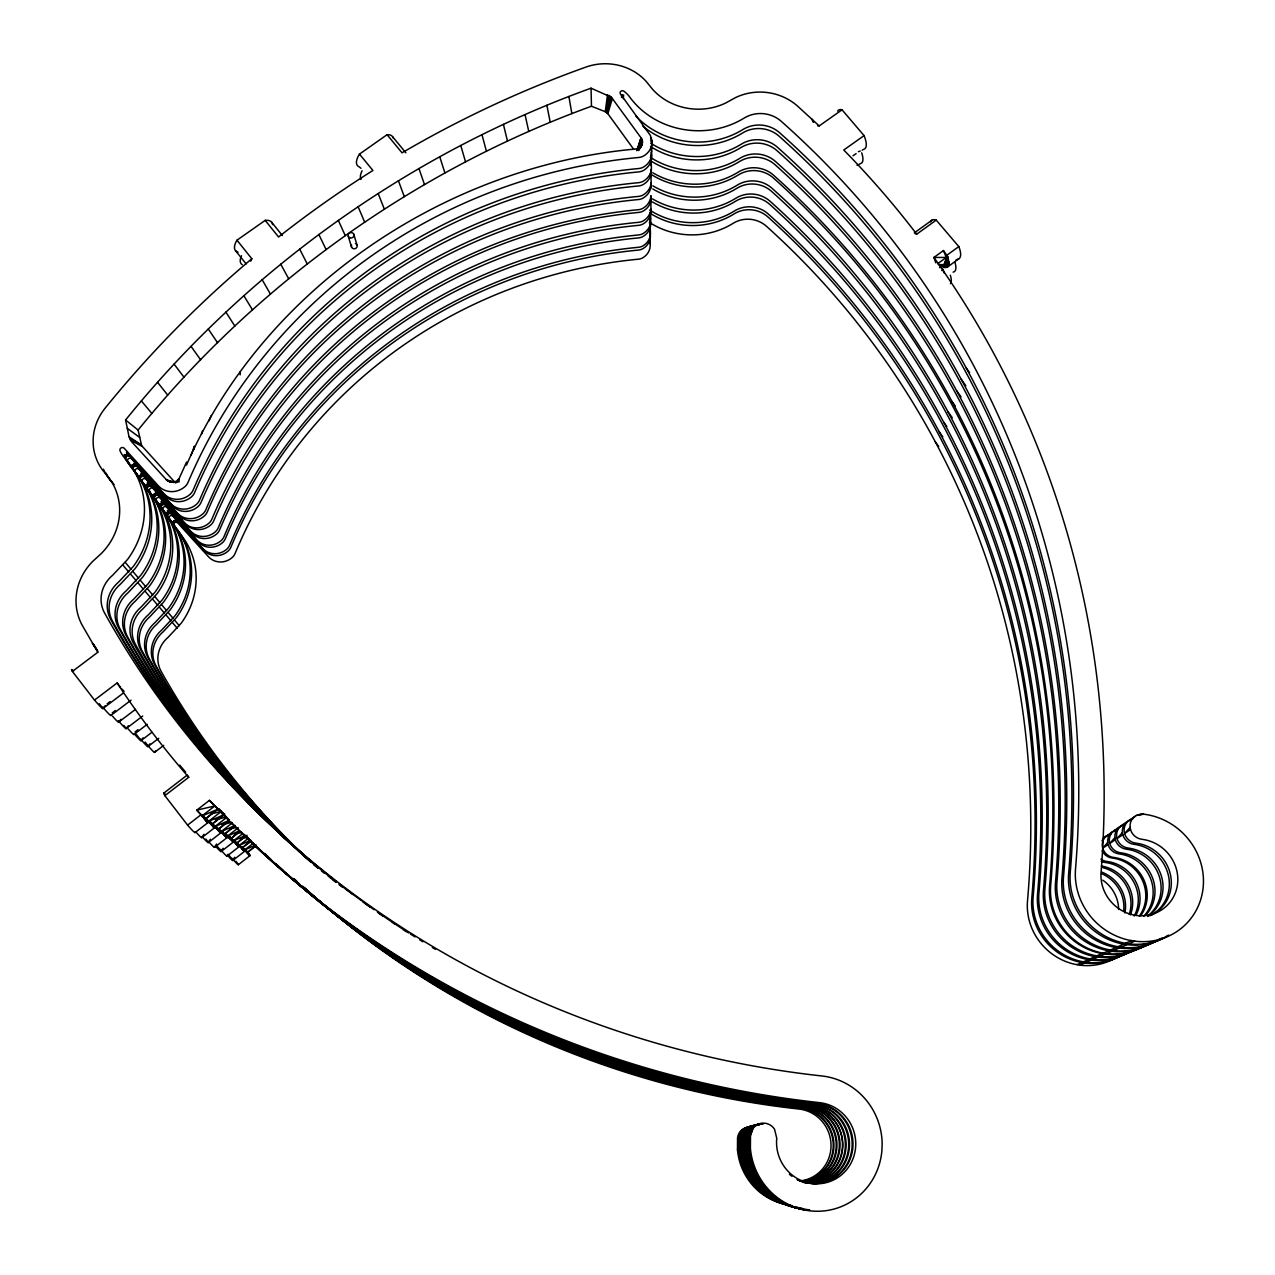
<?xml version="1.0" encoding="UTF-8"?>
<svg xmlns="http://www.w3.org/2000/svg" width="1275" height="1275" viewBox="0 0 1275 1275"><rect width="100%" height="100%" fill="white"/><g stroke="black" fill="none" stroke-linecap="round" stroke-linejoin="round"><path stroke-width="1.5" d="M650.887 188.142L650.983 182.978A16.989 15.667 0.8 0 1 643.461 197.88A11.332 10.455 0.9 0 1 638.424 199.537A524.838 513.012 8.3 0 0 207.315 511.833A11.921 11.156 -22.7 0 1 204.032 516.279A17.866 16.718 -22.7 0 1 178.962 515.339L146.147 479.225A2.375 2.215 -23.2 0 0 142.162 481.711A29.676 27.652 -22.2 0 0 143.406 484.133M133.301 469.359A1.849 1.195 84.3 0 1 133.126 468.77A2.088 1.339 84.3 0 1 133.078 468.132L134.321 466.012L137.19 466.65L170.754 503.561A18.201 17.005 -22.5 0 0 196.27 504.517A12.128 11.348 -22.5 0 0 199.617 499.991A534.576 522.049 8.1 0 1 638.536 182.676A11.523 10.614 0.9 0 0 643.668 181.002A17.276 15.906 0.8 0 0 651.334 165.877L651.015 152.474M336.106 881.487A890.157 820.16 11 0 1 110.718 619.411A31.365 29.405 -28.1 0 1 118.559 582.133L133.301 566.482A87.162 80.739 -26.6 0 0 130.496 466.044L125.874 458.984A1.881 1.211 84.4 0 1 125.699 458.394A2.12 1.355 84.4 0 1 125.651 457.741L126.91 455.589L129.827 456.243L163.853 493.664A18.472 17.228 -22.3 0 0 189.752 494.636A12.32 11.507 -22.4 0 0 193.147 490.046A542.752 529.603 8 0 1 638.648 168.539A11.698 10.758 0.9 0 0 643.859 166.85A17.531 16.113 0.8 0 0 651.621 151.534L651.844 140.298L650.33 135.373L620.479 94.031A2.343 2.136 0.4 0 1 623.921 91.194A29.437 26.918 -0.2 0 1 629.738 97.059A81.839 74.317 2.9 0 0 744.17 118.065A29.516 27.062 5.4 0 1 781.224 121.3A987.121 931.101 -37.7 0 1 1075.526 868.976A65.742 62.252 44.2 0 0 1128.439 940.042L1134.734 941.141A65.742 62.252 44.2 0 0 1203.313 885.583A65.742 62.252 44.2 0 0 1143.579 814.167L1137.125 815.092L1129.267 820.239A12.893 12.208 41.5 0 0 1135.866 843.142A38.967 36.927 44.4 0 1 1170.402 874.491A38.967 36.927 44.4 0 1 1151.851 914.892M310.207 861.374A807.92 751.947 11.4 0 1 161.112 671.303A28.321 26.759 -29.4 0 1 168.013 637.404L181.257 623.156A78.779 73.631 -27.7 0 0 178.229 531.643L174.006 525.204A1.689 1.116 83.3 0 1 173.846 524.663A1.912 1.243 83.3 0 1 173.798 524.073L175.169 522.049L177.576 522.702L208.542 556.808A16.703 15.73 -23.4 0 0 232.002 557.701A11.14 10.487 -23.4 0 0 235.062 553.509A490.317 480.85 8.9 0 1 638.329 259.207A10.63 9.881 0.9 0 0 643.062 257.646A15.922 14.79 0.8 0 0 650.123 243.573L649.82 232.002M170.404 520.997L167.2 516.232L172.045 523.021L167.774 516.487A1.721 1.132 83.4 0 1 167.615 515.945A1.944 1.259 83.5 0 1 167.567 515.355L168.73 513.379L171.392 513.968L202.773 548.505A16.942 15.922 -23.2 0 0 226.536 549.398A11.3 10.63 -23.3 0 0 229.643 545.158A497.154 487.225 8.8 0 1 638.424 247.286A10.758 9.993 0.9 0 0 643.222 245.708A16.129 14.965 0.8 0 0 650.362 231.46L650.059 219.619L649.533 223.268M163.997 512.056L160.682 507.131L165.67 514.112L161.351 507.498A1.737 1.132 83.6 0 1 161.176 506.94A1.976 1.275 83.6 0 1 161.128 506.35L162.308 504.342L165.017 504.932L196.796 539.931A17.181 16.129 -23.1 0 0 220.894 540.839A11.459 10.758 -23.1 0 0 224.049 536.536A504.215 493.807 8.6 0 1 638.52 234.967A10.901 10.104 0.9 0 0 643.381 233.373A16.352 15.141 0.8 0 0 650.633 218.965L650.824 209.18A16.527 15.284 0.8 0 1 643.508 223.715A11.013 10.2 0.9 0 1 638.6 225.34A509.745 498.955 8.5 0 0 219.667 529.794A11.587 10.869 -23 0 1 216.479 534.129A17.356 16.288 -23 0 1 192.127 533.221L160.188 498.047A2.311 2.152 -23.5 0 0 156.299 500.453A28.847 26.934 -22.4 0 0 157.526 502.828M186.485 465.136C263.399 288.214 445.517 165.798 636.687 148.92C641.755 148.553 644.242 141.764 641.118 137.923L611.394 97.235L591.058 88.182C409.498 153.622 246.824 269.87 125.587 419.985L129.03 436.735L131.5 441.596L167.025 480.436L170.707 482.062L175.982 482.205M194.214 449.342L194.326 446.218L191.011 455.398M240.146 374.882L240.29 371.742M743.277 1143.022L744.058 1134.208L745.939 1130.272A12.734 12.383 78.1 0 1 755.103 1125.172M140.298 478.221L141.525 476.133L144.362 476.754L177.448 513.172A17.93 16.782 -22.6 0 0 202.597 514.112A11.953 11.188 -22.7 0 0 205.897 509.649A526.639 514.686 8.2 0 1 638.44 196.414A11.363 10.487 0.9 0 0 643.492 194.756A17.037 15.714 0.8 0 0 651.047 179.823L651.27 169.208A17.228 15.858 0.8 0 1 643.636 184.285A11.491 10.582 0.9 0 1 638.52 185.959A532.679 520.28 8.1 0 0 201.115 502.302A12.097 11.316 -22.6 0 1 197.784 506.812A18.137 16.942 -22.5 0 1 172.348 505.856L139.087 469.248A2.422 2.247 -23.1 0 0 135.038 471.766A30.122 28.018 -22 0 0 139.581 478.699L143.278 484.165L140.521 479.416A1.817 1.179 84.1 0 1 140.298 478.284M147.278 487.958L148.49 485.902L151.263 486.524L183.919 522.447A17.675 16.559 -22.8 0 0 208.718 523.387A11.794 11.045 -22.8 0 0 211.953 518.973A518.989 507.578 8.3 0 1 638.345 209.706A11.204 10.359 0.9 0 0 643.333 208.064A16.798 15.523 0.8 0 0 650.872 195.744M621.515 97.442L621.738 94.748M621.881 97.314L622.12 94.653M623.3 98.669L623.634 94.924M1135.228 816.128A13.053 12.336 41.3 0 0 1130.08 827.395L1130.511 829.579A13.053 12.336 41.3 0 0 1141.906 839.301A39.445 37.358 44.2 0 1 1177.733 882.173A39.445 37.358 44.2 0 1 1136.519 915.466A39.445 37.358 44.2 0 1 1101.058 872.275A1013.689 956.218 -37.9 0 0 933.906 257.454L943.436 250.553L947.723 256.626L948.616 265.423M633.771 149.398L607.856 113.682L605.274 111.706L607.506 94.685M650.824 141.334L651.302 137.78M606.119 112.104L608.924 95.354M154.578 496.453L154.498 497.075A1.992 1.291 83.8 0 0 154.562 497.696A1.769 1.147 83.8 0 0 154.721 498.254L157.415 502.86L153.972 497.776A29.261 27.285 -22.3 0 1 149.542 491.018A2.343 2.183 -23.4 0 1 153.478 488.564L185.847 524.2A17.611 16.511 -22.8 0 0 210.566 525.125A11.746 11.013 -22.8 0 0 213.786 520.742A517.172 505.856 8.4 0 1 638.695 212.415A11.172 10.328 0.9 0 0 643.668 210.789A16.75 15.475 0.8 0 0 651.095 196.079L650.887 206.12A16.575 15.332 0.8 0 1 643.54 220.702A11.061 10.232 0.9 0 1 638.616 222.312A511.482 500.565 8.5 0 0 218.296 527.675A11.618 10.901 -23 0 1 215.093 532.026A17.42 16.336 -22.9 0 1 190.66 531.117L158.61 495.832C156.729 492.819 153.893 498.111 153.781 494.732L154.642 496.23L153.956 494.557M606.741 112.503L610.231 96.215M607.267 112.981L611.394 97.235M749.7 1126.861A12.176 11.842 78.7 0 0 740.934 1131.738L738.735 1137.587L738.639 1149.556A61.057 59.144 74.6 0 0 786.117 1204.572M753.525 1126.383A12.367 12.017 78.5 0 0 742.544 1131.26L740.313 1137.204L740.217 1149.333A61.949 60.005 74.4 0 0 788.412 1205.178M755.358 1125.809A12.543 12.192 78.3 0 0 744.217 1130.766L741.954 1136.806L741.859 1149.126A62.889 60.913 74.2 0 0 790.803 1205.799M744.839 1132.152L743.644 1136.392L745.939 1130.272M758.784 1125.108A12.941 12.575 77.9 0 0 747.293 1130.224L744.951 1136.439L744.871 1149.142A64.85 62.794 73.8 0 0 801.513 1208.636M758.545 1124.438A13.148 12.766 77.7 0 0 749.11 1129.698L746.736 1136.009L746.656 1148.902A65.87 63.766 73.5 0 0 802.628 1209.13M762.848 1123.881A13.356 12.973 77.5 0 0 750.991 1129.14L748.584 1135.563L748.505 1148.663A66.922 64.786 73.3 0 0 806.979 1210.071M204.128 816.765L208.096 822.503L196.748 810.183L209.451 800.349A924.263 850.728 11 0 0 819.634 1102.652A40.8 39.493 73 0 1 855.589 1147.628A40.8 39.493 73 0 1 812.287 1183.535A40.8 39.493 73 0 1 776.746 1138.224L774.547 1129.22A13.563 13.18 77.3 0 0 752.935 1128.582L750.497 1135.101L750.401 1148.408A68.005 65.822 73 0 0 816.383 1211.25A68.005 65.822 73 0 0 881.918 1150.385L882.157 1143.723A68.005 65.822 73 0 0 821.945 1075.973A900.166 828.352 11 0 1 104.598 613.02A31.732 29.723 -28 0 1 112.567 575.328L127.5 559.518A88.182 81.6 -26.4 0 0 129.014 463.176L124.711 457.996A31.03 28.783 -21.7 0 1 120.041 450.856A2.486 2.311 -22.8 0 1 124.233 448.274L158.435 485.902A18.679 17.42 -22.2 0 0 184.652 486.891A12.463 11.618 -22.2 0 0 188.078 482.253A549.174 535.532 7.9 0 1 638.727 157.478A11.826 10.853 0.9 0 0 643.987 155.757A17.723 16.272 0.8 0 0 651.844 140.298M637.548 150.195L641.118 137.923L636.655 150.673M607.856 113.682L612.367 98.398M637.484 149.892L641.118 137.923L637.516 149.223M201.466 434.201L202.55 430.695M939.611 267.702L943.803 264.658L947.723 256.626L946.305 257.454L943.978 267.368L947.261 267.192L958.912 258.745M947.819 266.746L948.951 262.379L946.576 267.479L948.839 261.088L945.795 267.607M637.835 150.02L641.771 138.991M749.827 1131.116L748.584 1135.563L750.991 1129.14M751.756 1130.59L750.497 1135.101L752.935 1128.582M739.867 1133.539L738.735 1137.587L740.934 1131.738M741.476 1133.092L740.313 1137.204L742.544 1131.26M743.134 1132.63L741.954 1136.806L744.217 1130.766M746.162 1132.136L744.951 1136.439L747.293 1130.224M747.963 1131.642L746.736 1136.009L749.11 1129.698M209.036 420.846L211.283 415.491M637.946 150.307L642.217 140.138M186.596 462.012L178.962 478.89L176.157 481.344L172.077 482.205M948.218 258.188L943.978 267.368L941.763 265.551M944.934 267.575L948.584 259.686M947.261 267.192L948.951 263.543M250.713 261.152L251.828 258.761L236.975 240.194L265.184 220.368A21.978 9.531 -38.2 0 1 272.595 224.607M638.217 150.179L642.472 141.35M638.233 150.53L642.504 142.577M642.329 143.788L638.456 150.402L640.56 147.039M640.13 147.868L641.931 144.952M639.413 149.111L641.341 146.051M234.727 857.262L232.719 860.051A21.484 1.211 51.5 0 1 227.858 855.732M223.125 848.289L221.037 851.142A22.121 1.291 51.5 0 1 215.921 846.616M216.622 844.05L214.503 846.935A22.456 1.323 51.5 0 1 209.243 842.297M105.299 705.665L102.908 708.39A23.38 1.387 51.2 0 1 94.509 700.087L72.388 671.415L97.793 652.274L97.442 650.123M210.407 839.253L208.239 842.169A22.807 1.371 51.5 0 1 202.852 837.42M203.968 834.28L201.769 837.229A23.157 1.418 51.5 0 1 196.222 832.368M149.988 743.835L147.868 746.385A21.324 1.163 51.3 0 1 140.648 739.181M143.135 737.842L140.983 740.424A21.643 1.195 51.3 0 1 135.262 735.022M128.393 725.794L126.145 728.423A22.312 1.259 51.3 0 1 118.368 720.71M120.95 719.307L118.655 721.969A22.647 1.307 51.3 0 1 112.471 716.136M310.765 861.741A827.124 767.996 11.3 0 1 149.478 659.111A29.038 27.381 -29.1 0 1 156.586 624.415L170.181 609.848A80.723 75.305 -27.4 0 0 171.169 521.013M302.844 854.425A818.662 760.936 11.3 0 1 154.594 664.482A28.719 27.11 -29.2 0 1 161.622 630.137L175.073 615.713A79.863 74.572 -27.5 0 0 173.065 524.168M306.733 858.091A816.143 758.832 11.3 0 1 156.124 666.092A28.624 27.03 -29.3 0 1 163.12 631.842L176.524 617.451A79.608 74.348 -27.5 0 0 177.416 529.762M303.227 854.68A841.181 779.694 11.2 0 1 140.935 650.17A29.548 27.843 -28.9 0 1 148.219 614.901L162.068 600.079A82.158 76.516 -27.2 0 0 160.156 506.127M301.665 853.278A838.456 777.431 11.2 0 1 142.593 651.908A29.453 27.747 -28.9 0 1 149.844 616.749L163.646 601.975A81.871 76.277 -27.2 0 0 164.698 511.976M308.215 859.382A829.77 770.212 11.3 0 1 147.868 657.422A29.134 27.476 -29.1 0 1 155.008 622.63L168.651 608A80.994 75.528 -27.3 0 0 166.706 515.275M228.066 854.282L226.966 855.653A21.802 1.243 51.5 0 1 220.352 849.373M302.749 854.712A864.96 799.425 11.1 0 1 126.082 635.476A30.425 28.608 -28.5 0 1 133.636 599.234L147.916 584.014A84.58 78.572 -26.9 0 0 145.015 486.301M294.095 846.935A862.139 797.098 11.1 0 1 127.787 637.277A30.329 28.512 -28.6 0 1 135.309 601.147L149.542 585.974A84.293 78.333 -26.9 0 0 150.769 493.537L147.677 489.807L149.318 492.517M293.824 846.743A852.959 789.512 11.2 0 1 133.381 643.126A29.978 28.209 -28.7 0 1 140.792 607.378L154.865 592.349A83.353 77.536 -27 0 0 151.932 495.927M310.558 861.135A850.122 787.105 11.2 0 1 135.517 644.481A29.883 28.13 -28.7 0 1 142.896 608.844L156.905 593.879A83.066 77.297 -27.1 0 0 158.036 502.685L153.972 497.776M331.054 877.662A887.097 817.642 11 0 1 112.582 621.355A31.253 29.309 -28.2 0 1 120.392 584.221L135.07 568.618A86.843 80.484 -26.6 0 0 136.505 473.615L132.249 468.499A30.568 28.401 -21.9 0 1 127.643 461.47A2.454 2.279 -22.9 0 1 131.771 458.92L165.495 496.023A18.408 17.181 -22.4 0 0 191.314 496.995A12.272 11.459 -22.4 0 0 194.692 492.421A540.791 527.802 8 0 1 638.616 171.918A11.65 10.726 0.9 0 0 643.811 170.228A17.468 16.065 0.8 0 0 651.557 154.96M310.749 861.342A877.375 809.657 11.1 0 1 118.511 627.571A30.887 29.006 -28.3 0 1 126.209 590.819L140.712 575.376A85.855 79.64 -26.7 0 0 137.859 476.324L136.505 473.615M303.227 854.903A874.411 807.218 11.1 0 1 120.312 629.452A30.775 28.911 -28.4 0 1 127.978 592.827L142.433 577.447A85.552 79.385 -26.8 0 0 143.756 483.751L139.581 478.699M175.472 482.89L141.637 445.613L138.098 430.042C256.371 283.879 414.71 170.499 591.457 106.239L605.274 111.706M232.831 860.466L244.577 851.302L243.19 848.783M1107.688 842.504L1102.7 848.21L1108.102 844.592L1107.688 842.504A12.447 11.81 42 0 1 1112.645 831.714L1116.438 830.073M1114.908 837.627L1109.76 843.476L1115.322 839.763L1114.908 837.627A12.638 11.985 41.8 0 1 1119.912 826.694L1123.514 824.463M1122.367 832.591L1117.059 838.583L1122.797 834.742L1122.367 832.591A12.846 12.16 41.6 0 1 1127.451 821.483L1131.355 819.793M1130.08 827.395L1124.598 833.547L1130.511 829.579M155.646 750.911L154.546 752.154A21.022 1.132 51.4 0 1 147.486 745.094L145.111 742.05M227.062 856.067L239.062 846.712L236.417 842.759M221.133 851.557L233.309 842.058L229.452 836.575M250.601 840.576L242.186 847.971L236.863 842.855M242.409 847.381L247.605 852.385L254.522 846.297M236.576 833.659L230.791 838.727L225.213 833.372M245.119 835.922L236.576 843.413L229.946 836.83L238.122 846.138M212.431 823.793L218.312 829.387L228.751 820.271M218.678 828.862L224.416 834.328L233.229 826.63M202.868 815.171L205.482 818.98L218.423 808.956L214.885 805.928L196.748 810.183L205.482 818.98L213.69 811.84M205.96 818.534L212.001 824.272L218.726 818.391M221.42 816.048L224.129 813.705M253.438 843.11L244.657 849.979L249.98 855.668L247.43 851.732M245.947 850.011L247.605 852.385L256.323 845.564M208.319 842.584L220.878 832.814L218.2 828.75M238.298 827.762L227.572 836.097L233.309 842.058M214.582 847.349L226.95 837.707L221.85 830.631L226.026 835.986L221.085 831.635L231.986 823.172M239.907 831.619L230.791 838.727L232.369 840.337L227.572 836.097L239.541 830.774M242.505 833.818L233.437 840.863L238.521 845.628M247.047 835.253L236.576 843.413L238.106 844.99L233.437 840.863L245.183 835.587M248.067 838.552L239.142 845.5L243.748 850.696M251.032 841.07L242.186 847.971L243.684 849.517L239.142 845.5L250.681 840.257M238.393 864.705L249.98 855.668L247.35 853.262M195.139 832.559L208.096 822.503L204.845 819.682M210.263 821.753L212.001 824.272L224.735 814.39L208.463 821.403L214.487 827.794L213.164 825.212M226.137 817.897L214.885 826.614L220.878 832.814L217.802 830.153M201.833 837.643L214.582 827.73L211.427 825.005M216.591 826.901L218.312 829.387L229.277 820.877M224.416 834.328L235.222 825.929M165.272 794.182A23.524 1.45 51.4 0 0 164.873 795.664L187.6 825.116L200.605 815.044M163.694 793.209L187.25 775.057L188.716 777.288L164.873 795.664M140.951 740.679L151.996 732.232M147.868 746.64L158.737 738.305M154.53 752.409L163.726 745.365M126.098 728.663L142.704 716.008M135.07 731.93L138.051 729.651M133.843 734.543L147.231 724.327M112.248 712.884L115.372 710.51M110.829 715.498L131.086 700.134M118.607 722.192L135.469 709.362M94.509 700.087L117.125 682.97L120.567 687.384M107.18 703.816L110.144 701.569M102.829 708.597L123.404 693.01M947.15 255.032L958.816 246.585L936.217 220.113A21.978 7.985 55.1 0 0 930.622 221.946M937.858 263.59L946.305 257.454L943.436 250.553M915.179 233.692L916.709 234.17L936.217 220.113M914.318 232.879L932.105 220.065M837.627 111.116A21.85 7.73 56.6 0 1 842.042 109.809L864.067 135.612L843.763 150.004A1013.689 956.218 -37.9 0 1 916.709 234.186M853.039 155.789L856.115 153.59M817.562 125.747L819.203 125.906L842.042 109.809M360.984 168.284L359.215 166.866A21.771 9.323 -40.2 0 1 359.47 154.1L387.074 134.704A21.771 9.323 -40.3 0 1 393.21 138.067M1103.289 837.994L1110.955 833.85M1112.645 831.714L1107.194 835.476A12.32 11.682 42.2 0 0 1113.442 857.39A37.214 35.349 45.1 0 1 1143.675 879.431A37.214 35.349 45.1 0 1 1140.743 915.657M1145.587 915.354A37.788 35.859 44.9 0 0 1152.297 877.312A37.788 35.859 44.9 0 0 1120.661 852.8A12.495 11.857 42 0 1 1114.302 830.567L1119.912 826.694M1127.451 821.483L1121.665 825.483A12.686 12.033 41.7 0 0 1128.152 848.05A38.362 36.385 44.6 0 1 1161.557 876.642A38.362 36.385 44.6 0 1 1147.755 916.422M940.775 266.555L943.803 264.658L938.288 264.61M125.874 456.609L124.344 454.888L125.874 456.609L124.552 454.553L125.986 456.402L125.412 454.808L126.129 456.195L125.603 454.681L126.48 455.844L126.687 454.187L127.388 455.446L126.544 452.306L127.898 455.43L127.516 453.183M941.747 270.571L943.149 269.774L940.137 265.264M1129.267 820.239L1133.188 818.534M1114.302 830.567L1116.135 829.563M862.155 150.163L864.02 149.143A21.85 7.73 56.5 0 0 864.067 135.612M161.574 504.9L161.08 503.498L161.734 504.741L161.272 503.386L162.754 504.215L162.371 502.956L163.901 504.31L162.355 501.218L163.232 504.183L161.782 502.509L162.993 504.183L162.786 502.86M173.751 521.3L174.388 522.511L173.942 521.188L175.392 522.001L175.201 520.726L175.615 521.969L174.468 520.391L175.838 521.969L175.472 519.897M133.556 466.602L133.445 464.897L135.054 465.837L134.401 462.745L135.548 465.869M955.836 260.116L957.796 259.16A21.978 7.985 55.1 0 0 958.816 246.585M255.988 844.783L244.657 849.979L249.087 853.899L247.605 852.385M857.023 165.336L860.737 163.519A21.532 7.522 56.4 0 0 861.693 152.841M1077.104 964.649L1081.965 962.482M1083.463 961.812L1088.467 959.565M1090.045 958.864L1095.193 956.569M1096.819 955.836L1102.126 953.461M1103.401 953.174L1108.868 950.736M1110.541 949.987L1116.183 947.468M1117.952 946.672L1123.769 944.09M1125.586 943.261L1131.578 940.583M649.437 222.408A73.615 67.75 3 0 0 733.125 223.316A26.536 24.623 5.5 0 1 766.434 226.249A878.108 833.977 -39.3 0 1 1027.523 900.676A58.507 55.749 46.1 0 0 1074.299 964.155L1079.893 965.159L1084.802 962.976A59.144 56.323 45.9 0 0 1117.761 957.27M649.676 210.04A74.587 68.531 3 0 0 734.464 210.965A26.887 24.91 5.5 0 1 768.203 213.945A890.699 845.277 -39 0 1 939.372 432.066A890.715 845.277 -39 0 1 1033.132 896.947A59.351 56.498 45.9 0 0 1080.61 961.302L1086.3 962.322L1091.336 960.075A60.005 57.104 45.7 0 0 1129.65 951.421M652.545 198.916A75.576 69.328 2.9 0 0 735.85 198.231A27.237 25.213 5.5 0 1 770.036 201.227A903.752 856.943 -38.8 0 1 1038.934 893.09A60.212 57.279 45.6 0 0 1087.161 958.354L1092.93 959.374L1098.11 957.079A60.897 57.901 45.4 0 0 1135.372 949.333M652.848 185.831A76.596 70.157 2.9 0 0 737.269 185.13A27.62 25.516 5.5 0 1 771.917 188.19A917.171 868.96 -38.6 0 1 1044.91 889.121A61.104 58.092 45.4 0 0 1093.886 955.326L1099.735 956.362L1105.09 953.987A61.806 58.714 45.2 0 0 1139.499 948.026M652.752 172.763A77.632 71.002 2.9 0 0 738.337 172.061A28.002 25.819 5.5 0 1 773.479 175.153A931.101 881.36 -38.5 0 1 1050.68 885.472A62.029 58.921 45.1 0 0 1100.437 952.648L1106.365 953.7L1111.88 951.262A62.746 59.574 44.9 0 0 1146.815 945.221M650.33 157.351A78.699 71.846 2.9 0 0 739.835 158.323A28.385 26.137 5.4 0 1 775.455 161.463A945.285 893.998 -38.3 0 1 1056.975 881.296A62.969 59.766 44.9 0 0 1107.529 949.445L1113.553 950.512L1119.227 948.01A63.718 60.435 44.7 0 0 1159.868 938.83M650.601 143.119A79.815 72.723 2.9 0 0 741.365 144.123A28.783 26.472 5.4 0 1 777.495 147.294A959.995 907.067 -38.1 0 1 1063.509 876.961A63.941 60.642 44.6 0 0 1114.892 946.13L1121.012 947.213L1126.861 944.632A64.722 61.343 44.4 0 0 1168.123 935.324M635.874 116.073A80.947 73.615 2.9 0 0 742.942 129.508A29.198 26.807 5.4 0 1 779.583 132.712A975.184 920.55 -37.9 0 1 1070.251 872.483A64.961 61.551 44.4 0 0 1122.478 942.719L1128.694 943.819L1134.734 941.141M235.014 825.499L221.085 831.635L226.95 837.707L223.954 835.125L226.95 837.707L225.404 836.591M229.07 820.431L214.885 826.614L219.953 831.077L218.312 829.387M218.423 808.956L201.833 816.032L207.905 821.929M140.664 475.017L142.003 475.989L141.158 472.929M858.378 151.709L860.258 151.024M1121.745 825.69L1123.753 825.021M1107.72 835.189L1109.664 834.551M247.366 843.014L250.968 842.137M234.361 834.153L241.804 832.368M240.051 838.886L247.382 837.117M230.393 828.83L236.05 827.475M215.252 819.713L225.787 817.211M222.025 824.718L231.62 822.423M210.598 813.976L221.308 811.442L223.587 813.402M149.43 485.743L148.123 482.731L149.43 485.743L149.047 483.576M141.812 474.635L142.242 475.957L140.935 474.157L142.481 475.957L142.115 473.774M127.643 454.012L128.632 455.573L126.974 454.107L127.643 455.414L126.99 452.274L128.153 455.446M169.639 513.219L168.778 510.303L170.308 513.347L168.236 511.61L169.639 513.219L169.256 511.132M135.054 464.435L136.027 465.997L133.7 463.973L135.293 465.837L134.927 463.622M1137.125 815.092L1143.579 814.167L1139.197 814.406M750.433 1127.339A12.049 11.714 78.8 0 0 737.54 1137.89L737.46 1149.715L738.639 1149.556M750.098 1126.733A12.224 11.873 78.6 0 0 739.102 1137.507L739.006 1149.508L740.217 1149.333M753.955 1126.255A12.399 12.049 78.4 0 0 740.695 1137.109L740.6 1149.285L741.859 1149.126M755.804 1125.682A12.591 12.24 78.2 0 0 742.353 1136.71L742.257 1149.062L743.548 1148.887A63.846 61.837 74 0 0 761.287 1188.268M743.293 1142.623L743.532 1149.317L744.871 1149.142M759.231 1124.98A12.989 12.607 77.9 0 0 745.365 1136.344L745.285 1149.094L746.656 1148.902M759.023 1124.295A13.196 12.814 77.7 0 0 747.166 1135.898L747.086 1148.855L748.505 1148.663M763.342 1123.721A13.403 13.021 77.4 0 0 749.031 1135.451L748.935 1148.6L750.401 1148.408M174.994 520.774L176.062 521.985M156.873 494.907L155.152 493.17L157.319 495.019L156.251 492.74M946.305 257.454L933.906 257.454L935.818 262.825M173.48 482.125L176.46 482.189M170.707 482.062L176.125 482.173M169.384 481.727L176.237 482.109M173.639 482.46L168.141 481.169L175.982 481.998M168.141 481.169L176.699 482.556M1126.861 944.632L1120.661 943.532A64.722 61.343 44.4 0 1 1068.641 873.55A971.55 917.331 -37.9 0 0 779.089 136.202A29.102 26.727 5.4 0 0 742.56 132.998A80.676 73.408 2.9 0 1 642.903 126.209M1119.227 948.01L1113.123 946.927A63.718 60.435 44.7 0 1 1061.947 877.997A956.489 903.943 -38.1 0 0 777.001 150.673A28.688 26.392 5.4 0 0 740.998 147.518A79.544 72.516 2.9 0 1 650.537 146.513M1111.88 951.262L1105.855 950.21A62.746 59.574 44.9 0 1 1055.509 882.268A941.954 891.034 -38.3 0 0 774.993 164.666A28.289 26.074 5.4 0 0 739.484 161.558A78.46 71.639 2.9 0 1 650.266 160.57M1105.09 953.987L1099.162 952.935A61.806 58.714 45.2 0 1 1049.596 885.997A927.706 878.363 -38.5 0 0 773.399 177.974A27.907 25.755 5.5 0 0 738.368 174.898A77.377 70.794 2.9 0 1 650.377 173.942M1098.11 957.079L1092.277 956.043A60.897 57.901 45.4 0 1 1043.492 890.062A913.968 866.092 -38.7 0 0 771.471 191.298A27.524 25.436 5.5 0 0 736.934 188.254A76.341 69.95 2.9 0 1 652.768 188.955M1091.336 960.075L1085.599 959.071A60.005 57.104 45.7 0 1 1037.547 894.014A900.628 854.17 -38.9 0 0 769.606 204.271A27.157 25.133 5.5 0 0 735.516 201.275A75.337 69.137 2.9 0 1 652.481 201.96M1084.802 962.976L1079.128 961.972A59.144 56.323 45.9 0 1 1031.81 897.823A887.751 842.616 -39.1 0 0 767.789 216.83A26.807 24.847 5.5 0 0 734.161 213.865A74.348 68.356 3 0 1 649.628 212.941M167.025 480.436L173.782 482.396M166.053 479.543L173.894 482.332M241.883 848.831L244.131 851.031M239.062 846.712L236.226 844.257L238.521 846.488M142.306 446.489L130.385 440.13M129.556 438.488L141.254 444.848L129.03 436.735M213.945 827.443L212.925 826.519L214.487 827.794M220.272 832.543L219.268 831.651L220.798 832.862M127.309 428.352L139.676 437.437M125.587 419.985L138.098 430.042M206.375 821.243L208 822.55L205.673 820.542M214.088 826.63L206.008 818.853M216.909 829.196L220.83 832.607M209.498 822.917L214.551 827.523M203.904 818.693L208.064 822.295M242.617 849.596L244.577 851.302M220.368 831.714L210.646 822.056M226.727 837.133L217.499 827.634M215.921 828.113L220.671 832.24M223.077 834.185L226.902 837.5M244.402 850.648L235.747 841.707M245.645 851.397L249.98 855.382M232.767 840.974L225.261 833.691M234.441 842.329L238.999 846.488M241.055 847.939L244.577 851.015M228.576 837.579L233.261 841.851M249.486 854.521L242.011 847.317M819.203 125.906L797.417 105.984A53.152 48.721 5.4 0 0 735.261 97.745L725.953 102.877A58.459 53.088 2.9 0 1 652.704 89.441L646.202 81.457A52.992 48.45 -0.2 0 0 585.99 67.065A1189.432 1136.997 60.6 0 0 402.039 152.825L387.074 134.704M124.058 691.305L122.002 689.106M218.631 808.717L221.308 811.442L208.463 821.403L213.674 825.977L212.001 824.272M209.451 800.349L214.885 805.928L201.833 816.032L207.188 820.733L205.482 818.98M122.958 565.144L128.839 572.061M130.624 574.164L136.313 580.874M138.051 582.93L143.581 589.433M145.222 591.377L150.593 597.704M152.649 599.202L157.861 605.354M159.455 607.235L164.523 613.211M166.069 615.028L170.993 620.845M172.46 622.582L177.241 628.24M125.221 562.323L131.07 569.272M132.855 571.391L138.513 578.133M140.25 580.189L145.748 586.723M147.39 588.668L152.729 595.027M141.382 400.94L151.837 413.419M154.785 596.541L159.965 602.724M161.542 604.605L166.595 610.613M168.125 612.446L173.033 618.279M174.484 620.017L179.249 625.69M392.652 136.792L405.896 152.841M97.793 652.274L82.317 625.435A57.12 53.518 -28 0 1 92.724 561.383L101.347 553.462A62.985 58.283 -26.4 0 0 109.252 478.268L102.43 469.901A55.861 51.813 -21.7 0 1 105.203 408.064A1189.432 1136.997 60.6 0 1 251.828 258.761M359.47 154.1L372.922 170.483A1189.432 1136.997 60.6 0 0 278.572 237.007L265.184 220.368M132.249 468.499L137.859 476.324M112.551 483.002L110.303 480.245A55.016 51.112 -21.9 0 1 106 473.137M271.479 222.009L282.412 235.572M235.524 250.681L246.123 263.909M157.558 382.309L167.71 395.091M167.886 514.128L166.674 512.582L167.694 514.526M174.117 522.862L173.575 521.411M140.632 476.914L139.899 475.495M154.833 495.816L153.558 494.174L154.642 496.23M147.597 486.683L146.29 484.994L147.502 486.891L146.88 485.281L147.597 486.683L147.039 485.153L148.267 486.014L147.167 482.954M161.447 505.091L160.905 503.609M133.413 466.809L132.026 465.008L133.301 467.017L132.839 465.232M97.267 650.393L92.517 643.365L94.685 646.154M145.525 743.357L147.868 746.385M235.923 861.231L238.282 864.291A21.181 1.179 51.5 0 1 231.97 858.266M136.234 734.288L140.983 740.424M229.117 855.398L232.719 860.051M123.818 725.411L126.145 728.423M217.515 846.568L221.037 851.142M205.833 839.03L208.239 842.169M99.275 703.673L102.908 708.39M174.101 364.124L183.967 377.177M173.926 523.26L172.747 521.666L173.878 523.467M133.222 467.24L131.819 465.359L133.158 467.479M140.441 477.344L139.087 475.511L140.377 477.567M161.256 505.506L160.013 503.832L161.192 505.729M92.517 643.365L96.454 648.768M952.027 401.513L955.326 406.103M947.947 411.713L952.282 417.754M943.596 422.025L946.799 426.503M939.372 432.066L942.815 436.879M935.276 441.787L938.687 446.537M966.179 367.901L969.606 372.698M961.318 379.44L965.828 385.751M956.585 390.66L961.047 396.892M191.027 346.354L200.558 359.693M124.711 457.996L128.695 463.861M208.287 329.03L217.515 342.64M150.211 493.823L147.502 489.154A1.785 1.163 83.9 0 1 147.278 488.022M134.576 471.83L136.09 474.157M225.914 312.136L234.823 326.017M243.86 295.704L252.45 309.825M813.673 121.906L812.016 119.181L813.227 122.177M262.156 279.719L270.412 294.079M124.886 455.255L125.779 456.848M161.017 501.473L162.308 504.342L162.1 503.019M147.836 484.723L149.191 485.743L148.33 482.715L148.761 484.436M140.872 474.922L141.764 476.037L141.318 474.762M280.739 264.18L288.676 278.779M167.902 512.327L168.523 513.49L167.455 510.542L168.013 513.937L167.344 512.662M173.942 521.188L174.563 522.367L174.739 520.837M161.272 503.386L161.909 504.581L161.67 503.179M133.237 464.993L133.907 466.252L133.891 464.706M125.603 454.681L126.289 456.004L125.811 454.569M125.237 454.936L125.986 456.402M129.014 463.176L130.496 466.044M299.657 249.103L307.243 263.941M162.371 502.956L162.993 504.183L162.578 502.908M318.846 234.488L326.097 249.549M158.036 502.685L159.104 504.948M338.337 220.352L345.254 235.62M358.1 206.678L364.666 222.153M378.133 193.481L384.349 209.148M398.422 180.763L404.287 196.621M169.384 511.897L169.862 513.251M162.849 502.063L163.455 504.199M149.175 484.373L149.669 485.759M142.736 475.989L142.035 474.603L142.481 475.957M418.965 168.523L424.479 184.556M175.408 520.678L175.838 521.969M156.188 493.553L156.634 494.891M155.12 495.449L154.657 494.078L155.295 495.29L155.757 493.648L156.395 494.891L155.98 493.6M134.831 464.467L135.293 465.837M127.898 455.43L126.767 452.29L127.197 454.059M439.748 156.761L444.895 172.97M169.177 513.251L169.192 511.928M943.149 269.774L943.994 272.77M348.298 236.369L351.581 247.159M353.765 234.218L356.984 245.023M460.753 145.493L465.55 161.877M481.982 134.704L486.412 151.247M503.418 124.408L507.482 141.111M525.045 114.607L528.758 131.453M651.079 149.032L651.621 151.534M650.808 163.407L651.334 165.877M650.123 216.622L650.633 218.965M649.867 229.149L650.362 231.46M649.628 241.294L650.123 243.573M546.879 105.299L550.21 122.272M162.977 502.844L163.232 504.183M568.889 96.502L571.853 113.603M177.751 480.308L177.942 482.205M178.962 478.89L179.169 481.87M591.058 88.182L591.457 106.239M808.127 1182.61A38.457 37.23 73.9 0 0 842.839 1145.332A38.457 37.23 73.9 0 0 808.844 1106.174A875.766 810.788 11.2 0 1 285.775 872.785M807.075 1182.865A38.903 37.676 73.8 0 0 845.293 1146.719A38.903 37.676 73.8 0 0 810.932 1105.489A885.201 818.598 11.2 0 1 277.217 865.247M282.986 870.235A875.766 810.788 11.2 0 1 276.053 863.828M271.575 860.003A885.201 818.598 11.2 0 1 264.594 853.405M802.581 1208.397A64.085 62.061 74 0 1 799.505 1208.11M797.975 1207.903A64.085 62.061 74 0 1 743.532 1149.317M1144.312 945.811A62.029 58.921 45.1 0 1 1106.365 953.7M1108.102 844.592A12.447 11.81 42 0 0 1118.972 853.883A37.644 35.748 44.9 0 1 1150.48 878.3A37.644 35.748 44.9 0 1 1143.787 916.215M310.399 861.757A852.959 789.512 11.2 0 1 302.048 854.298M318.144 868.195A862.139 797.098 11.1 0 1 313.825 864.498A827.124 767.996 11.3 0 0 316.614 867.032M302.478 854.521A862.139 797.098 11.1 0 1 298.27 850.744M743.628 1136.758A12.782 12.415 78.1 0 1 755.119 1125.506M146.641 488.564A29.676 27.652 -22.2 0 1 144.904 486.428M806.932 1182.802A40.306 39.015 73.2 0 0 852.656 1149.428A40.306 39.015 73.2 0 0 817.339 1103.401A913.968 842.297 11.1 0 1 243.844 834.854M805.338 1182.435A40.306 39.015 73.2 0 1 797.64 1179.63M791.982 1176.267A40.306 39.015 73.2 0 1 789.352 1174.227M239.652 830.71A913.968 842.297 11.1 0 1 231.349 822.375M224.543 815.347A913.968 842.297 11.1 0 1 219.141 809.689M188.716 777.288A924.263 850.728 11 0 1 117.125 682.97M1168.824 935.292A64.961 61.551 44.4 0 1 1128.694 943.819M185.688 772.22A913.968 842.297 11.1 0 1 179.743 765.112M435.508 949.397A890.157 820.16 11 0 1 432.337 947.516M422.886 941.795A890.157 820.16 11 0 1 419.762 939.85M415.076 936.934A890.157 820.16 11 0 1 410.407 934.001M408.733 932.933A890.157 820.16 11 0 1 405.386 930.782M402.039 928.614A890.157 820.16 11 0 1 393.752 923.148M390.453 920.948A890.157 820.16 11 0 1 377.368 911.992M374.117 909.712A890.157 820.16 11 0 1 364.459 902.827M361.255 900.501A890.157 820.16 11 0 1 345.445 888.707M342.322 886.316A890.157 820.16 11 0 1 339.214 883.894M103.434 469.2A55.223 51.287 -21.8 0 0 111.642 481.727A62.252 57.678 -26.6 0 1 114.081 484.612M807.665 1210.246A67.177 65.025 73.2 0 1 748.935 1148.6M356.618 244.418A2.917 2.693 -10.4 0 1 356.394 247.892A2.917 2.693 -10.4 0 1 352.697 248.386A2.917 2.693 -10.4 0 1 351.613 245.103M355.438 243.589A2.917 2.693 -10.4 0 1 356.092 243.939M237.995 252.195A21.978 9.531 -38.2 0 1 236.975 240.194M195.075 832.145A23.524 1.45 51.4 0 1 187.584 825.1M72.388 671.415A23.38 1.387 51.2 0 1 73.583 671.048M805.736 1182.786A39.668 38.409 73.5 0 0 849.262 1148.855A39.668 38.409 73.5 0 0 814.406 1104.357A900.835 831.507 11.1 0 1 256.737 846.632M803.107 1181.941A40.147 38.872 73.3 0 0 851.573 1151.134A40.147 38.872 73.3 0 0 816.637 1103.624A910.828 839.731 11.1 0 1 240.545 831.396M801.545 1181.447A40.147 38.872 73.3 0 1 797.018 1179.582M251.159 841.245A900.835 831.507 11.1 0 1 244.274 834.456M229.484 820.192A910.828 839.731 11.1 0 1 218.631 808.844M809.609 1209.879A66.109 64.005 73.5 0 1 747.086 1148.855M1161.796 938.017A63.941 60.642 44.6 0 1 1121.012 947.213M1122.797 834.742A12.846 12.16 41.6 0 0 1134.017 844.321A38.824 36.8 44.4 0 1 1168.426 875.543A38.824 36.8 44.4 0 1 1149.938 915.801M110.909 715.275A23.014 1.339 51.2 0 1 102.717 707.179M342.178 887.017A877.375 809.657 11.1 0 1 339.134 884.627M336.09 882.236A877.375 809.657 11.1 0 1 333.062 879.814M318.113 867.574A877.375 809.657 11.1 0 1 313.698 863.844M406.215 931.642A887.097 817.642 11 0 1 402.9 929.491M394.628 924.04A887.097 817.642 11 0 1 391.345 921.841M383.169 916.295A887.097 817.642 11 0 1 378.308 912.916M370.244 907.242A887.097 817.642 11 0 1 362.259 901.473M352.777 894.46A887.097 817.642 11 0 1 340.282 884.93M242.282 264.722A21.675 9.26 -38.2 0 1 241.533 255.733M361.032 179.377A21.452 9.068 -40.1 0 1 362.1 170.802M954.943 262.315A21.659 7.762 55 0 1 953.11 272.133M806.135 1182.849A39.047 37.804 73.7 0 0 846.01 1147.468A39.047 37.804 73.7 0 0 811.569 1105.282A888.085 820.988 11.1 0 1 274.922 863.223M803.505 1182.435A39.525 38.266 73.5 0 0 848.337 1149.715A39.525 38.266 73.5 0 0 813.737 1104.58A897.791 829.005 11.1 0 1 264.69 854.043M254.825 844.64A897.791 829.005 11.1 0 1 246.505 836.464M808.94 1209.704A65.87 63.766 73.5 0 1 804.206 1209.337M1153.732 941.444A62.969 59.766 44.9 0 1 1113.553 950.512M1115.322 839.763A12.638 11.985 41.8 0 0 1126.351 849.182A38.234 36.258 44.7 0 1 1159.182 876.18A38.234 36.258 44.7 0 1 1148.297 915.514M324.312 873.279A864.96 799.425 11.1 0 1 321.396 870.841M335.644 882.045A874.411 807.218 11.1 0 1 328.153 876.005M317.778 867.414A874.411 807.218 11.1 0 1 314.845 864.928M310.463 861.199A874.411 807.218 11.1 0 1 304.661 856.163M802.134 1208.796A65.073 63.017 73.7 0 1 745.285 1149.094M950.321 275.177A21.34 7.554 54.8 0 1 950.449 283.64M799.728 1180.969A36.226 35.094 74.8 0 0 831.029 1145.205A36.226 35.094 74.8 0 0 799.027 1109.043A829.499 772.172 11.4 0 1 310.064 892.755M800.142 1181.272A36.624 35.493 74.6 0 0 833.244 1145.747A36.624 35.493 74.6 0 0 800.891 1108.437A837.946 779.264 11.4 0 1 318.128 899.943M307.163 890.141A829.499 772.172 11.4 0 1 304.279 887.528M1117.283 956.712A58.507 55.749 46.1 0 1 1079.893 965.159M1122.574 954.449A59.144 56.323 45.9 0 1 1119.402 956.378M1102.779 880.164A35.11 33.437 46.1 0 1 1118.637 909.457M1101.504 873.598A35.493 33.788 45.9 0 1 1123.705 910.988M788.221 1204.843A60.371 58.491 74.8 0 1 737.46 1149.715M171.854 523.021A28.05 26.265 -22.7 0 1 169.24 518.543A2.247 2.104 -23.8 0 1 173.002 516.184L204.128 550.465A16.878 15.874 -23.3 0 0 227.827 551.342A11.268 10.598 -23.3 0 0 230.918 547.118A495.545 485.727 8.8 0 1 638.408 250.075A10.726 9.961 0.9 0 0 643.19 248.497A16.081 14.933 0.8 0 0 650.314 234.313M803.25 1181.59A37.294 36.13 74.3 0 0 836.942 1145.428A37.294 36.13 74.3 0 0 803.983 1107.417A851.955 790.946 11.3 0 1 303.036 886.922M802.182 1181.829A37.724 36.545 74.2 0 0 839.253 1146.767A37.724 36.545 74.2 0 0 805.959 1106.78A860.88 798.373 11.3 0 1 310.399 893.456M296.294 881.089A860.88 798.373 11.3 0 1 293.521 878.587M1131.371 950.704A60.212 57.279 45.6 0 1 1092.93 959.374M1101.377 865.996A36.13 34.377 45.6 0 1 1130.431 914.876M1101.154 861.278A12.081 11.491 42.5 0 0 1105.138 862.474A36.529 34.744 45.4 0 1 1134.208 916.04M318.001 867.988A838.456 777.431 11.2 0 1 309.777 860.689M788.97 1205.321A62.172 60.228 74.4 0 1 740.6 1149.285M802.804 1181.893A37.867 36.672 74.1 0 0 840.002 1146.719A37.867 36.672 74.1 0 0 806.581 1106.572A863.669 800.716 11.3 0 1 336.951 915.307M810.135 1106.11A38.314 37.102 73.9 0 1 842.329 1148.09A38.314 37.102 73.9 0 1 803.266 1182.021M334.018 912.98A863.669 800.716 11.3 0 1 318.033 899.927M312.311 895.098A863.669 800.716 11.3 0 1 302.414 886.555M299.609 884.085A863.669 800.716 11.3 0 1 294.047 879.113M808.621 1105.903A872.849 808.318 11.2 0 1 763.406 1099.831M761.446 1099.512A872.849 808.318 11.2 0 1 353.398 927.674M351.852 926.527A872.849 808.318 11.2 0 1 348.792 924.216M345.732 921.889A872.849 808.318 11.2 0 1 330.623 910.111M327.643 907.72A872.849 808.318 11.2 0 1 302.733 886.938M297.011 881.933A872.849 808.318 11.2 0 1 294.158 879.415M1138.75 947.548A61.104 58.092 45.4 0 1 1099.735 956.362M1100.962 859.143A12.128 11.523 42.5 0 0 1106.78 861.438A36.656 34.855 45.3 0 1 1135.945 915.179M1102.19 850.839A12.272 11.65 42.3 0 0 1112.151 858.027A37.087 35.238 45.2 0 1 1142.257 879.989A37.087 35.238 45.2 0 1 1139.34 916.072M1102.014 840.767A12.272 11.65 42.3 0 1 1105.919 836.177M133.875 734.304A21.978 1.227 51.3 0 1 128.026 728.742M310.032 860.864A841.181 779.694 11.2 0 1 305.936 857.167M791.361 1205.959A63.113 61.12 74.1 0 1 785.48 1204.333M784.045 1203.839A63.113 61.12 74.1 0 1 742.257 1149.062M797.799 1207.266A63.846 61.837 74 0 1 794.755 1206.756M791.743 1206.086A63.846 61.837 74 0 1 782.946 1203.202M781.527 1202.58A63.846 61.837 74 0 1 762.386 1189.4M800.716 1181.335A36.752 35.604 74.6 0 0 833.93 1145.699A36.752 35.604 74.6 0 0 801.465 1108.246A840.544 781.432 11.4 0 1 302.558 886.253M802.644 1181.527A37.166 36.003 74.4 0 0 836.225 1145.492A37.166 36.003 74.4 0 0 803.377 1107.624A849.23 788.683 11.3 0 1 317.842 899.767M313.634 896.15A849.23 788.683 11.3 0 1 310.829 893.727M309.442 892.516A849.23 788.683 11.3 0 1 302.51 886.396M297.027 881.455A849.23 788.683 11.3 0 1 294.302 878.969M1122.622 954.752A59.351 56.498 45.9 0 1 1086.3 962.322M1102.652 867.59A36.003 34.25 45.7 0 1 1129.22 914.382M1101.696 872.1A35.604 33.899 45.9 0 1 1124.885 912.98M792.476 1205.704A61.264 59.351 74.6 0 1 739.006 1149.508M165.527 514.192A28.433 26.6 -22.6 0 1 162.881 509.649A2.279 2.136 -23.7 0 1 166.706 507.259L198.231 541.987A17.117 16.081 -23.1 0 0 222.248 542.879A11.411 10.726 -23.2 0 0 225.388 538.608A502.525 492.23 8.7 0 1 638.504 237.915A10.869 10.072 0.9 0 0 643.349 236.305A16.304 15.109 0.8 0 0 650.569 221.946M147.502 486.891L146.099 485.313L147.502 486.891M143.198 476.101L141.716 474.141L143.198 476.101M349.86 237.819A2.948 2.709 -10.3 0 0 353.94 234.903A2.948 2.709 -10.3 0 0 349.27 233.15A2.948 2.709 -10.3 0 0 349.86 237.819"/></g></svg>
